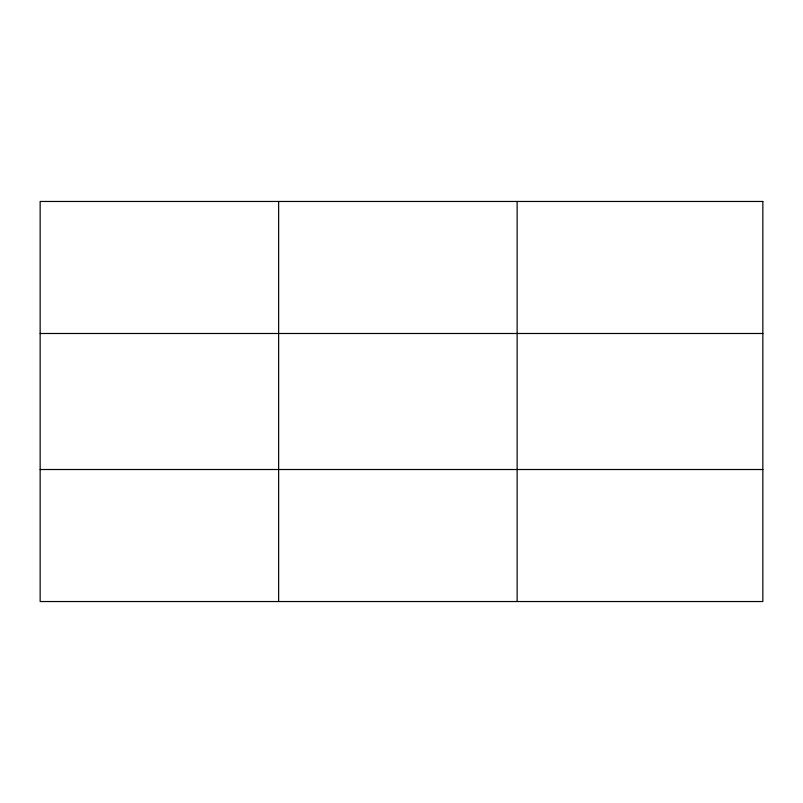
<?xml version="1.0" encoding="UTF-8"?>
<svg xmlns="http://www.w3.org/2000/svg" width="803" height="803" viewBox="0 0 803 803"><rect width="100%" height="100%" fill="white"/><g stroke="black" fill="none" stroke-linecap="round" stroke-linejoin="round"><path stroke-width="1.2" d="M278.641 201.463L278.641 601.537M517.132 201.463L517.132 601.537M40.15 333.486L762.85 333.486M40.15 469.514L762.85 469.514M762.85 201.463L762.85 601.537L40.15 601.537L40.15 201.463L762.85 201.463"/></g></svg>
